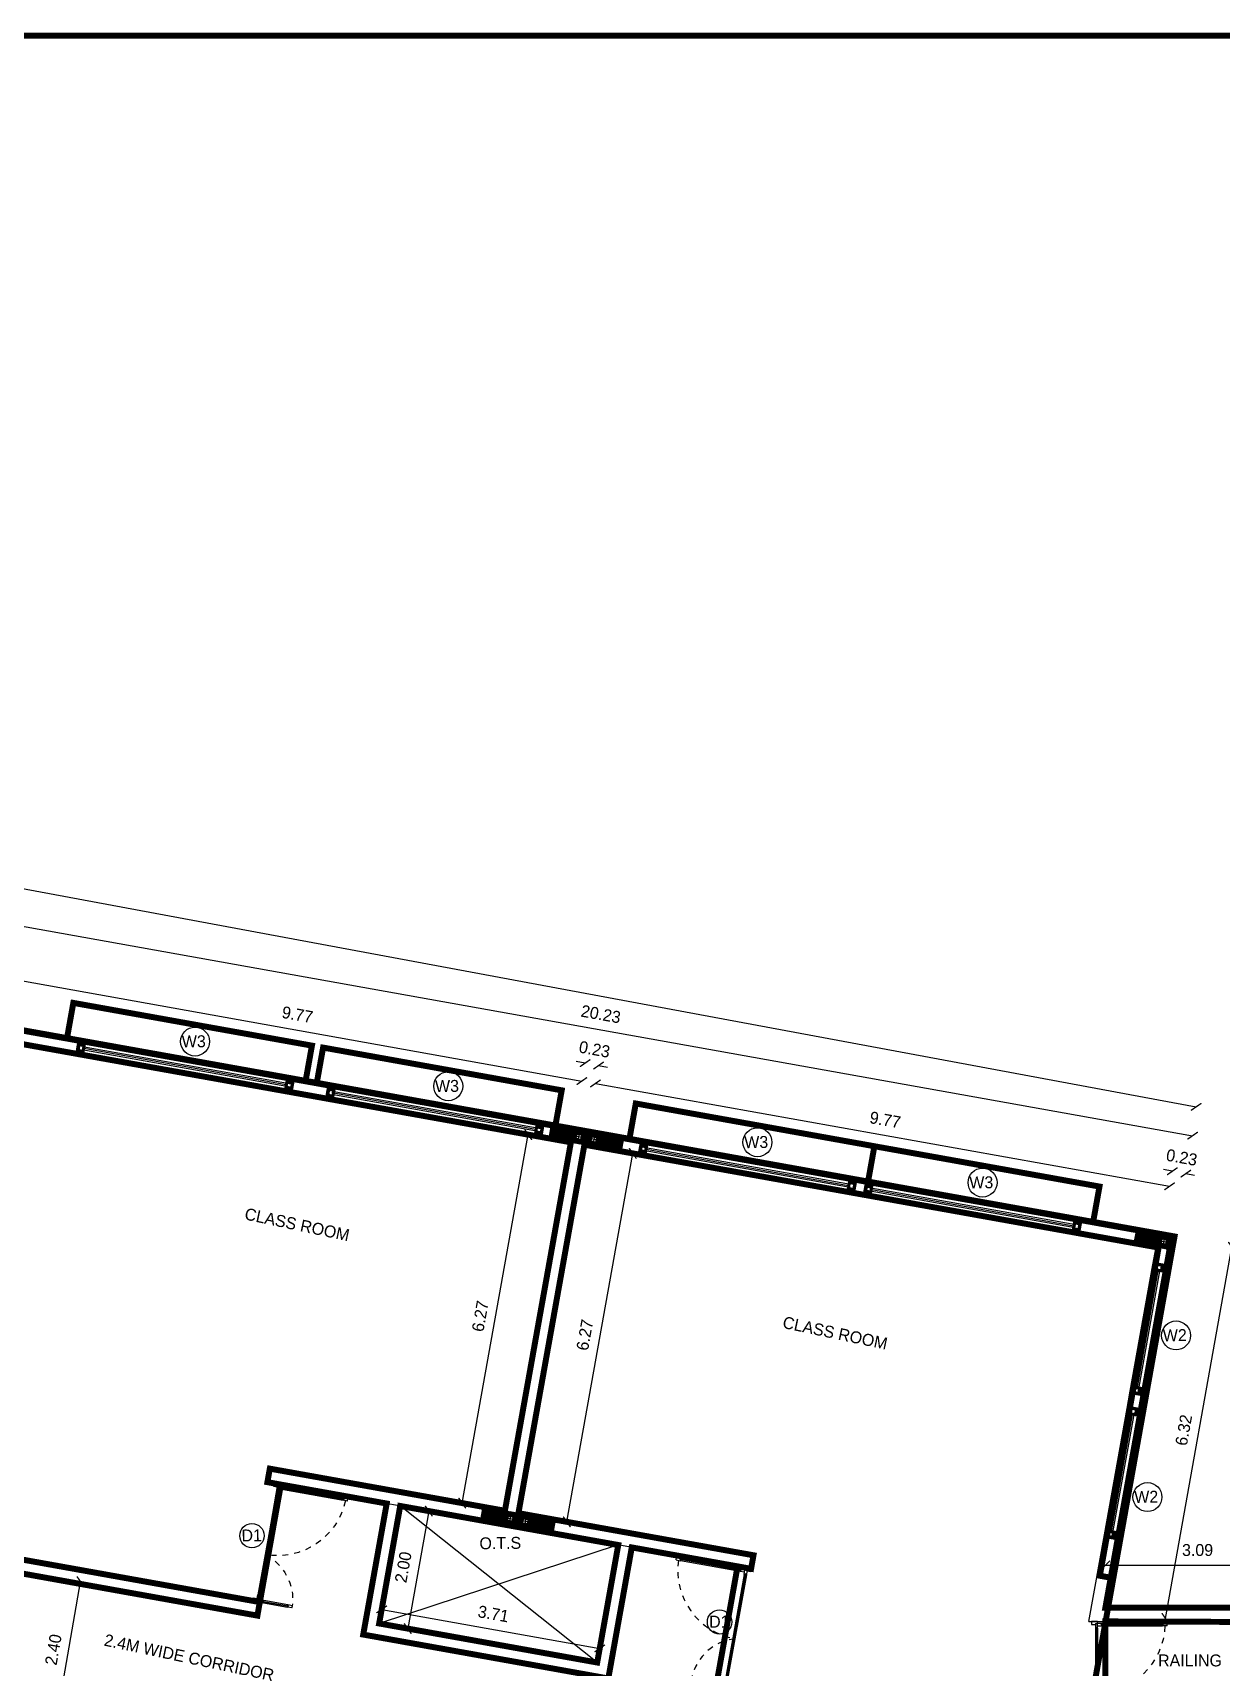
# Model space of a CAD drawing. Header units: metres. Extents: x 6101839 to 6102590, y -6659932 to -6659648.
# Drawn here: x 6102380.02 to 6102399.93, y -6659675.68 to -6659648.29 of the extents above; entities that cross this region are included whole.
import ezdxf

# ---------------------------------------------------------------- set-up
doc = ezdxf.new("R2010")
doc.units = ezdxf.units.M
doc.header["$LTSCALE"] = 500
doc.header["$MEASUREMENT"] = 0
doc.linetypes.add('DASHED2', pattern=[0.375, 0.25, -0.125])
doc.linetypes.add('HIDDEN', pattern=[0.375, 0.25, -0.125])
doc.layers.get('0').update_dxf_attribs({"linetype": 'CONTINUOUS'})
doc.layers.get('Defpoints').update_dxf_attribs({"linetype": 'CONTINUOUS'})
for name, color, linetype in [('above', 250, 'DASHED2'), ('Bldg', 44, 'CONTINUOUS'), ('BLK_1_FLR_2_BLT_UP_AREA_DEDUCT', 26, 'CONTINUOUS'), ('BLK_1_FLR_2_CARPET_AREA', 25, 'CONTINUOUS'), ('BLK_1_FLR_2_CHAJJA', 6, 'CONTINUOUS'), ('BLK_1_LVL_2_BLDG_FOOT_PRINT', 1, 'CONTINUOUS'), ('COL', 2, 'CONTINUOUS'), ('DIM', 205, 'CONTINUOUS'), ('DOORTEXT', 13, 'CONTINUOUS'), ('ED', 30, 'CONTINUOUS'), ('FURN1', 252, 'CONTINUOUS'), ('FURNITURE', 252, 'CONTINUOUS'), ('FURNITURES', 252, 'CONTINUOUS'), ('HATCH', 15, 'CONTINUOUS'), ('railing', 14, 'CONTINUOUS'), ('TEXT', 4, 'CONTINUOUS'), ('TITLE', 7, 'CONTINUOUS'), ('W-SCH', 205, 'CONTINUOUS'), ('wall', 125, 'CONTINUOUS'), ('wall1', 125, 'CONTINUOUS'), ('WINDOWS', 252, 'CONTINUOUS')]:
    doc.layers.add(name, color=color, linetype=linetype)
doc.layers.add('BLK_1_FLR_2_BLT_UP_AREA', color=26, linetype='CONTINUOUS', plot=False)
doc.styles.add('RM', font='GOTHIC.TTF')
doc.styles.add('S2', font='GOTHIC.TTF')
doc.styles.add('USA TEXT', font='GOTHIC.TTF')
doc.dimstyles.new('1-100-ED', dxfattribs={"dimtxt": 0.2, "dimasz": 0.15, "dimexe": 0.18, "dimexo": 0.0625, "dimgap": 0.15, "dimtad": 1, "dimzin": 0, "dimdsep": 46, "dimtxsty": 'USA TEXT', "dimblk": 'ARCHTICK', "dimcen": 0.1, "dimse1": 1, "dimse2": 1, "dimclrd": 256, "dimclrt": 256, "dimadec": 0, "dimazin": 0, "dimtfac": 1, "dimtofl": 0, "dimtmove": 0, "dimatfit": 3, "dimldrblk": 'ARCHTICK', "dimfxl": 0.18, "dimtolj": 1, "dimtzin": 0, "dimarcsym": 0})

# ---------------------------------------------------------------- blocks, each defined once
blk = doc.blocks.new('NEWCOL')
at = {"layer": 'HATCH'}
h = blk.add_hatch(dxfattribs=at)
h.set_pattern_fill('ANSI31', color=256, scale=3, angle=270, style=0)
h.set_pattern_definition([(315, (-629970.926, -258732.088), (6.73519209, 6.73519209), [])])
h.paths.add_polyline_path([(0, 115), (-115, 115), (-115, 0), (-37.5, 0), (-37.5, 37.5), (0, 37.5)])
h.paths.add_polyline_path([(115, 115), (0, 115), (0, 37.5), (37.5, 37.5), (37.5, 0), (115, 0)])
h.paths.add_polyline_path([(115, 0), (37.5, 0), (37.5, -37.5), (0, -37.5), (0, -485), (115, -485)])
h.paths.add_polyline_path([(0, -37.5), (-37.5, -37.5), (-37.5, 0), (-115, 0), (-115, -485), (0, -485)])
at = {"layer": 'COL'}
for p, q in [((-115, 0), (115, 0)), ((0, -485), (0, 115))]:
    blk.add_line(p, q, dxfattribs=at)
for points in [[(-115, -485), (115, -485), (115, 115), (-115, 115)], [(-37.5, -37.5), (37.5, -37.5), (37.5, 37.5), (-37.5, 37.5)]]:
    blk.add_lwpolyline(points, close=True, dxfattribs=at)
blk = doc.blocks.new('A$C607F0CF8')
at = {"layer": 'FURNITURES', "color": 233}
for p, q in [((0, -342), (0, -267)), ((-37, -280), (-37, -342)), ((-37, -342), (-22, -342)), ((-22, -330), (-16, -330)), ((-22, -342), (-22, -330)), ((-16, -342), (-16, -330)), ((-16, -342), (0, -342)), ((-37, -2180), (-37, -2118)), ((-37, -2118), (-22, -2118)), ((-22, -2118), (-22, -2130)), ((-22, -2130), (-16, -2130)), ((-16, -2118), (0, -2118)), ((-16, -2118), (-16, -2130)), ((0, -2118), (0, -2193))]:
    blk.add_line(p, q, dxfattribs=at)
at = {"layer": 'FURNITURES', "color": 250}
for p, q in [((-37, -2118), (-37, -342)), ((-22, -2118), (-22, -330)), ((-16, -2118), (-16, -330)), ((0, -2118), (0, -342))]:
    blk.add_line(p, q, dxfattribs=at)
at = {"layer": 'FURNITURES', "color": 250, "linetype": 'HIDDEN', "ltscale": 0.5}
for centre, radius, start, end in [((-285, -219), 847, 286.9835, 356.7492), ((-37, -2193), 1163, 1.8478, 90.0015)]:
    blk.add_arc(centre, radius, start, end, dxfattribs=at)
at = {"layer": 'wall', "color": 7}
for p, q in [((-37, -267), (0, -267)), ((-37, -267), (-37, -280)), ((0, -230), (75, -230)), ((0, -230), (0, -267)), ((75, -267), (0, -267)), ((62, -246), (62, -252)), ((75, -246), (62, -246)), ((75, -252), (62, -252)), ((75, -230), (75, -246)), ((75, -230), (486, -230)), ((75, -246), (499, -246)), ((75, -252), (75, -267)), ((75, -252), (499, -252)), ((486, -267), (75, -267)), ((561, -230), (486, -230)), ((486, -230), (486, -246)), ((486, -246), (499, -246)), ((486, -252), (486, -267)), ((486, -252), (499, -252)), ((561, -267), (486, -267)), ((499, -246), (499, -252)), ((561, -230), (561, -267)), ((-37, -2193), (-37, -2180)), ((0, -2155), (75, -2155)), ((0, -2155), (0, -2193)), ((62, -2171), (62, -2177)), ((75, -2171), (62, -2171)), ((75, -2177), (62, -2177)), ((75, -2155), (75, -2171)), ((75, -2155), (1088, -2155)), ((75, -2171), (1100, -2171)), ((75, -2177), (75, -2193)), ((75, -2177), (1100, -2177)), ((1162, -2155), (1088, -2155)), ((1088, -2155), (1088, -2171)), ((1088, -2171), (1100, -2171)), ((1088, -2177), (1088, -2192)), ((1088, -2177), (1100, -2177)), ((1100, -2171), (1100, -2177)), ((1162, -2155), (1162, -2192)), ((-37, -2193), (0, -2193)), ((75, -2193), (0, -2193)), ((1088, -2192), (75, -2193)), ((1162, -2192), (1088, -2192))]:
    blk.add_line(p, q, dxfattribs=at)
for points in [[(0, -267), (0, -230), (-100, -230), (-100, -280), (-37, -280)], [(0, -2193), (0, -2230), (-100, -2230), (-100, -2180), (-37, -2180)]]:
    blk.add_lwpolyline(points, dxfattribs=at)
blk = doc.blocks.new('_ArchTick')
at = {"color": 0, "linetype": 'ByBlock', "const_width": 0.15}
blk.add_lwpolyline([(-0.5, -0.5), (0.5, 0.5)], dxfattribs=at)
blk = doc.blocks.new('*D469')
at = {"layer": 'Defpoints', "color": 0, "transparency": 16777216}
for p in [(6102389.216, -6659665.855), (6102378.994, -6659667.512), (6102388.667, -6659668.922)]:
    blk.add_point(p, dxfattribs=at)
at = {"layer": 'ED', "lineweight": -2, "transparency": 16777216}
blk.add_line((6102379.599, -6659664.133), (6102389.216, -6659665.855), dxfattribs=at)
at = {"layer": 'ED', "lineweight": -2, "transparency": 16777216, "xscale": 0.15, "yscale": 0.15, "zscale": 0.15}
for p, rotation in [((6102379.599, -6659664.133), 169.8449079145142), ((6102389.216, -6659665.855), 349.8449079145142)]:
    blk.add_blockref('_ArchTick', p, dxfattribs=dict(at, rotation=rotation))
at = {"layer": 'ED', "transparency": 16777216, "insert": (6102384.452, -6659664.743), "char_height": 0.2, "attachment_point": 5, "rotation": 349.8449, "style": 'USA TEXT'}
blk.add_mtext('\\A1;9.77', dxfattribs=at)
blk = doc.blocks.new('*D470')
at = {"layer": 'Defpoints', "color": 0, "transparency": 16777216}
for p in [(6102389.496, -6659665.595), (6102388.667, -6659668.922), (6102388.895, -6659668.951)]:
    blk.add_point(p, dxfattribs=at)
at = {"layer": 'ED', "lineweight": -2, "transparency": 16777216}
for p, q in [((6102389.27, -6659665.555), (6102389.122, -6659665.528)), ((6102389.496, -6659665.595), (6102389.644, -6659665.622))]:
    blk.add_line(p, q, dxfattribs=at)
at = {"layer": 'ED', "lineweight": -2, "transparency": 16777216, "xscale": 0.15, "yscale": 0.15, "zscale": 0.15}
for p, rotation in [((6102389.27, -6659665.555), 349.8449079145142), ((6102389.496, -6659665.595), 169.8449079145142)]:
    blk.add_blockref('_ArchTick', p, dxfattribs=dict(at, rotation=rotation))
at = {"layer": 'ED', "transparency": 16777216, "insert": (6102389.428, -6659665.324), "char_height": 0.2, "attachment_point": 5, "rotation": 349.8449, "style": 'USA TEXT'}
blk.add_mtext('\\A1;0.23', dxfattribs=at)
blk = doc.blocks.new('*D471')
at = {"layer": 'Defpoints', "color": 0, "transparency": 16777216}
for p in [(6102399.059, -6659667.618), (6102388.895, -6659668.951), (6102398.624, -6659670.047)]:
    blk.add_point(p, dxfattribs=at)
at = {"layer": 'ED', "lineweight": -2, "transparency": 16777216}
blk.add_line((6102389.442, -6659665.896), (6102399.059, -6659667.618), dxfattribs=at)
at = {"layer": 'ED', "lineweight": -2, "transparency": 16777216, "xscale": 0.15, "yscale": 0.15, "zscale": 0.15}
for p, rotation in [((6102389.442, -6659665.896), 169.8449079145142), ((6102399.059, -6659667.618), 349.8449079145142)]:
    blk.add_blockref('_ArchTick', p, dxfattribs=dict(at, rotation=rotation))
at = {"layer": 'ED', "transparency": 16777216, "insert": (6102394.296, -6659666.506), "char_height": 0.2, "attachment_point": 5, "rotation": 349.8449, "style": 'USA TEXT'}
blk.add_mtext('\\A1;9.77', dxfattribs=at)
blk = doc.blocks.new('*D472')
at = {"layer": 'Defpoints', "color": 0, "transparency": 16777216}
for p in [(6102399.331, -6659667.406), (6102398.624, -6659670.047), (6102398.837, -6659670.163)]:
    blk.add_point(p, dxfattribs=at)
at = {"layer": 'ED', "lineweight": -2, "transparency": 16777216}
for p, q in [((6102399.105, -6659667.366), (6102398.957, -6659667.339)), ((6102399.331, -6659667.406), (6102399.479, -6659667.433))]:
    blk.add_line(p, q, dxfattribs=at)
at = {"layer": 'ED', "lineweight": -2, "transparency": 16777216, "xscale": 0.15, "yscale": 0.15, "zscale": 0.15}
for p, rotation in [((6102399.105, -6659667.366), 349.8449079145142), ((6102399.331, -6659667.406), 169.8449079145142)]:
    blk.add_blockref('_ArchTick', p, dxfattribs=dict(at, rotation=rotation))
at = {"layer": 'ED', "transparency": 16777216, "insert": (6102399.263, -6659667.135), "char_height": 0.2, "attachment_point": 5, "rotation": 349.8449, "style": 'USA TEXT'}
blk.add_mtext('\\A1;0.23', dxfattribs=at)
blk = doc.blocks.new('*D474')
at = {"layer": 'Defpoints', "color": 0, "transparency": 16777216}
for p in [(6102379.185, -6659665.137), (6102399.445, -6659666.77), (6102399.086, -6659668.774)]:
    blk.add_point(p, dxfattribs=at)
at = {"layer": 'ED', "lineweight": -2, "transparency": 16777216}
blk.add_line((6102379.532, -6659663.202), (6102399.445, -6659666.77), dxfattribs=at)
at = {"layer": 'ED', "lineweight": -2, "transparency": 16777216, "xscale": 0.15, "yscale": 0.15, "zscale": 0.15}
for p, rotation in [((6102379.532, -6659663.202), 169.8419249627999), ((6102399.445, -6659666.77), 349.8419249627999)]:
    blk.add_blockref('_ArchTick', p, dxfattribs=dict(at, rotation=rotation))
at = {"layer": 'ED', "transparency": 16777216, "insert": (6102389.534, -6659664.735), "char_height": 0.2, "attachment_point": 5, "rotation": 349.8419, "style": 'USA TEXT'}
blk.add_mtext('\\A1;20.23', dxfattribs=at)
blk = doc.blocks.new('*D475')
at = {"layer": 'Defpoints', "color": 0, "transparency": 16777216}
for p in [(6102340.229, -6659658.201), (6102399.505, -6659666.287), (6102398.976, -6659669.13)]:
    blk.add_point(p, dxfattribs=at)
at = {"layer": 'ED', "lineweight": -2, "transparency": 16777216}
blk.add_line((6102340.758, -6659655.358), (6102399.505, -6659666.287), dxfattribs=at)
at = {"layer": 'ED', "lineweight": -2, "transparency": 16777216, "xscale": 0.15, "yscale": 0.15, "zscale": 0.15}
for p, rotation in [((6102340.758, -6659655.358), 169.4613514165801), ((6102399.505, -6659666.287), 349.4613514165802)]:
    blk.add_blockref('_ArchTick', p, dxfattribs=dict(at, rotation=rotation))
at = {"layer": 'ED', "transparency": 16777216, "insert": (6102370.178, -6659660.572), "char_height": 0.2, "attachment_point": 5, "rotation": 349.4614, "style": 'USA TEXT'}
blk.add_mtext('\\A1;59.76', dxfattribs=at)
blk = doc.blocks.new('*D480')
at = {"layer": 'Defpoints', "color": 0, "transparency": 16777216}
for p in [(6102380.571, -6659674.198), (6102380.82, -6659674.241), (6102380.161, -6659676.563)]:
    blk.add_point(p, dxfattribs=at)
at = {"layer": 'ED', "lineweight": -2, "transparency": 16777216}
blk.add_line((6102380.411, -6659676.606), (6102380.82, -6659674.241), dxfattribs=at)
at = {"layer": 'ED', "lineweight": -2, "transparency": 16777216, "xscale": 0.15, "yscale": 0.15, "zscale": 0.15}
for p, rotation in [((6102380.82, -6659674.241), 80.16725979959114), ((6102380.411, -6659676.606), 260.1672597995911)]:
    blk.add_blockref('_ArchTick', p, dxfattribs=dict(at, rotation=rotation))
at = {"layer": 'ED', "transparency": 16777216, "insert": (6102380.364, -6659675.38), "char_height": 0.2, "attachment_point": 5, "rotation": 80.1673, "style": 'USA TEXT'}
blk.add_mtext('\\A1;2.40', dxfattribs=at)
blk = doc.blocks.new('*D484')
at = {"layer": 'Defpoints', "color": 0, "transparency": 16777216}
for p in [(6102388.318, -6659666.753), (6102389.032, -6659666.881), (6102387.927, -6659673.053)]:
    blk.add_point(p, dxfattribs=at)
at = {"layer": 'ED', "lineweight": -2, "transparency": 16777216}
blk.add_line((6102387.212, -6659672.925), (6102388.318, -6659666.753), dxfattribs=at)
at = {"layer": 'ED', "lineweight": -2, "transparency": 16777216, "xscale": 0.15, "yscale": 0.15, "zscale": 0.15}
for p, rotation in [((6102388.318, -6659666.753), 79.84491517243183), ((6102387.212, -6659672.925), 259.8449151724318)]:
    blk.add_blockref('_ArchTick', p, dxfattribs=dict(at, rotation=rotation))
at = {"layer": 'ED', "transparency": 16777216, "insert": (6102387.514, -6659669.794), "char_height": 0.2, "attachment_point": 5, "rotation": 79.8449, "style": 'USA TEXT'}
blk.add_mtext('\\A1;6.27', dxfattribs=at)
blk = doc.blocks.new('*D485')
at = {"layer": 'Defpoints', "color": 0, "transparency": 16777216}
for p in [(6102389.259, -6659666.922), (6102390.069, -6659667.067), (6102388.153, -6659673.094)]:
    blk.add_point(p, dxfattribs=at)
at = {"layer": 'ED', "lineweight": -2, "transparency": 16777216}
blk.add_line((6102388.964, -6659673.239), (6102390.069, -6659667.067), dxfattribs=at)
at = {"layer": 'ED', "lineweight": -2, "transparency": 16777216, "xscale": 0.15, "yscale": 0.15, "zscale": 0.15}
for p, rotation in [((6102390.069, -6659667.067), 79.84491515180183), ((6102388.964, -6659673.239), 259.8449151518018)]:
    blk.add_blockref('_ArchTick', p, dxfattribs=dict(at, rotation=rotation))
at = {"layer": 'ED', "transparency": 16777216, "insert": (6102389.266, -6659670.108), "char_height": 0.2, "attachment_point": 5, "rotation": 79.8449, "style": 'USA TEXT'}
blk.add_mtext('\\A1;6.27', dxfattribs=at)
blk = doc.blocks.new('*D488')
at = {"layer": 'Defpoints', "color": 0, "transparency": 16777216}
for p in [(6102386.173, -6659672.973), (6102385.821, -6659674.941), (6102386.299, -6659675.027)]:
    blk.add_point(p, dxfattribs=at)
at = {"layer": 'ED', "lineweight": -2, "transparency": 16777216}
blk.add_line((6102386.652, -6659673.058), (6102386.299, -6659675.027), dxfattribs=at)
at = {"layer": 'ED', "lineweight": -2, "transparency": 16777216, "xscale": 0.15, "yscale": 0.15, "zscale": 0.15}
for p, rotation in [((6102386.652, -6659673.058), 79.8449151764514), ((6102386.299, -6659675.027), 259.8449151764514)]:
    blk.add_blockref('_ArchTick', p, dxfattribs=dict(at, rotation=rotation))
at = {"layer": 'ED', "transparency": 16777216, "insert": (6102386.224, -6659673.998), "char_height": 0.2, "attachment_point": 5, "rotation": 79.8449, "style": 'USA TEXT'}
blk.add_mtext('\\A1;2.00', dxfattribs=at)
blk = doc.blocks.new('*D489')
at = {"layer": 'Defpoints', "color": 0, "transparency": 16777216}
for p in [(6102385.821, -6659674.941), (6102389.515, -6659675.359), (6102389.473, -6659675.595)]:
    blk.add_point(p, dxfattribs=at)
at = {"layer": 'ED', "lineweight": -2, "transparency": 16777216}
blk.add_line((6102385.863, -6659674.705), (6102389.515, -6659675.359), dxfattribs=at)
at = {"layer": 'ED', "lineweight": -2, "transparency": 16777216, "xscale": 0.15, "yscale": 0.15, "zscale": 0.15}
for p, rotation in [((6102385.863, -6659674.705), 169.8449151800951), ((6102389.515, -6659675.359), 349.8449151800951)]:
    blk.add_blockref('_ArchTick', p, dxfattribs=dict(at, rotation=rotation))
at = {"layer": 'ED', "transparency": 16777216, "insert": (6102387.734, -6659674.781), "char_height": 0.2, "attachment_point": 5, "rotation": 349.8449, "style": 'USA TEXT'}
blk.add_mtext('\\A1;3.71', dxfattribs=at)
blk = doc.blocks.new('*D1019')
at = {"layer": 'Defpoints', "color": 0, "transparency": 16777216}
for p in [(6102401.073, -6659673.967), (6102397.984, -6659674.676), (6102401.073, -6659674.676)]:
    blk.add_point(p, dxfattribs=at)
at = {"layer": 'ED', "lineweight": -2, "transparency": 16777216}
blk.add_line((6102397.984, -6659673.967), (6102401.073, -6659673.967), dxfattribs=at)
at = {"layer": 'ED', "lineweight": -2, "transparency": 16777216, "xscale": 0.15, "yscale": 0.15, "zscale": 0.15, "rotation": 180}
blk.add_blockref('_ArchTick', (6102397.984, -6659673.967), dxfattribs=at)
at = {"layer": 'ED', "lineweight": -2, "transparency": 16777216, "xscale": 0.15, "yscale": 0.15, "zscale": 0.15}
blk.add_blockref('_ArchTick', (6102401.073, -6659673.967), dxfattribs=at)
at = {"layer": 'ED', "transparency": 16777216, "insert": (6102399.528, -6659673.712), "char_height": 0.2, "attachment_point": 5, "style": 'USA TEXT'}
blk.add_mtext('\\A1;3.09', dxfattribs=at)
blk = doc.blocks.new('*D1253')
at = {"layer": 'Defpoints', "color": 0, "transparency": 16777216}
for p in [(6102399.097, -6659668.457), (6102400.104, -6659668.638), (6102397.984, -6659674.676)]:
    blk.add_point(p, dxfattribs=at)
at = {"layer": 'ED', "lineweight": -2, "transparency": 16777216}
blk.add_line((6102398.99, -6659674.856), (6102400.104, -6659668.638), dxfattribs=at)
at = {"layer": 'ED', "lineweight": -2, "transparency": 16777216, "xscale": 0.15, "yscale": 0.15, "zscale": 0.15}
for p, rotation in [((6102400.104, -6659668.638), 79.84491662507011), ((6102398.99, -6659674.856), 259.8449166250701)]:
    blk.add_blockref('_ArchTick', p, dxfattribs=dict(at, rotation=rotation))
at = {"layer": 'ED', "transparency": 16777216, "insert": (6102399.296, -6659671.702), "char_height": 0.2, "attachment_point": 5, "rotation": 79.8449, "style": 'USA TEXT'}
blk.add_mtext('\\A1;6.32', dxfattribs=at)

msp = doc.modelspace()

# ---------------------------------------------------------------- linework, layer by layer
at = {"layer": 'above', "const_width": 0.1}
for points in [[(6102380.59258, -6659665.13636), (6102380.69836, -6659664.54576), (6102384.69478, -6659665.2616), (6102384.58899, -6659665.8521)], [(6102384.7761, -6659665.88517), (6102384.88189, -6659665.29457), (6102388.8783, -6659666.0104), (6102388.77251, -6659666.6009)], [(6102390.01299, -6659666.82167), (6102390.11877, -6659666.23107), (6102394.11519, -6659666.9469), (6102394.0094, -6659667.5374)]]:
    msp.add_lwpolyline(points, dxfattribs=at)
at = {"layer": 'Bldg', "linetype": 'ByBlock'}
msp.add_line((6102388.95282, -6659667.32416), (6102389.03216, -6659666.88121), dxfattribs=at)
at = {"layer": 'BLK_1_FLR_2_BLT_UP_AREA', "color": 26, "linetype": 'Continuous', "const_width": 0.1}
msp.add_lwpolyline([(6102340.39433, -6659657.52915), (6102348.79562, -6659659.03398), (6102347.82117, -6659664.47627), (6102349.98617, -6659664.8651), (6102350.96092, -6659659.42189), (6102370.87417, -6659662.98866), (6102369.89896, -6659668.43082), (6102372.06473, -6659668.81875), (6102372.65281, -6659665.53558), (6102376.74766, -6659666.26905), (6102376.15979, -6659669.55225), (6102378.32533, -6659669.94014), (6102379.2294, -6659664.89161), (6102399.14244, -6659668.45844), (6102398.02854, -6659674.67718), (6102401.11791, -6659674.67718)], dxfattribs=at)
at = {"layer": 'BLK_1_FLR_2_BLT_UP_AREA_DEDUCT', "color": 26, "linetype": 'Continuous', "const_width": 0.1}
msp.add_lwpolyline([(6102386.17337, -6659672.97258), (6102385.82074, -6659674.94125), (6102389.47263, -6659675.59537), (6102389.82526, -6659673.6267), (6102386.17337, -6659672.97258)], dxfattribs=at)
at = {"layer": 'BLK_1_FLR_2_CARPET_AREA', "color": 15, "linetype": 'Continuous', "const_width": 0.1}
for points in [[(6102377.91653, -6659673.52547), (6102383.82252, -6659674.58335), (6102384.17515, -6659672.61468), (6102383.94875, -6659672.57413), (6102383.9893, -6659672.34773), (6102387.92665, -6659673.05299), (6102389.03215, -6659666.88106), (6102379.41505, -6659665.15898), (6102378.4302, -6659670.65608), (6102378.20381, -6659670.61553), (6102377.88672, -6659672.38739), (6102378.11312, -6659672.42794)], [(6102397.37682, -6659677.01118), (6102391.47082, -6659675.95331), (6102391.82345, -6659673.98464), (6102392.04985, -6659674.02519), (6102392.0904, -6659673.79879), (6102388.15305, -6659673.09354), (6102389.25857, -6659666.92162), (6102398.87549, -6659668.64472), (6102397.89105, -6659674.1419), (6102398.11745, -6659674.18245), (6102397.7998, -6659675.9542), (6102397.5734, -6659675.91365)]]:
    msp.add_lwpolyline(points, close=True, dxfattribs=at)
for points in [[(6102363.09131, -6659671.10365), (6102369.2237, -6659672.20208), (6102369.85854, -6659668.65725), (6102372.02421, -6659669.04502), (6102371.53083, -6659671.79943), (6102371.75723, -6659671.83998), (6102372.83927, -6659665.80266), (6102376.48068, -6659666.45491), (6102375.39926, -6659672.49234), (6102375.62568, -6659672.5329), (6102376.119, -6659669.77862), (6102378.2825, -6659670.17947), (6102377.6496, -6659673.71132), (6102383.78198, -6659674.80975), (6102384.16047, -6659672.61205), (6102385.94696, -6659672.93205), (6102385.55378, -6659675.12711), (6102389.65847, -6659675.86234), (6102390.05165, -6659673.66727), (6102391.82345, -6659673.98464), (6102391.43027, -6659676.1797)], [(6102397.98368, -6659676.9072), (6102397.98368, -6659674.90718), (6102401.34787, -6659674.91927)]]:
    msp.add_lwpolyline(points, dxfattribs=at)
at = {"layer": 'BLK_1_FLR_2_CHAJJA', "linetype": 'Continuous', "const_width": 0.1}
for points in [[(6102384.58907, -6659665.85163), (6102384.69476, -6659665.2616), (6102380.69836, -6659664.54577), (6102380.59258, -6659665.13637)], [(6102388.77251, -6659666.6009), (6102388.87828, -6659666.0104), (6102384.88189, -6659665.29457), (6102384.7761, -6659665.88517)], [(6102390.01271, -6659666.82323), (6102390.11877, -6659666.23107), (6102397.88522, -6659667.62219), (6102397.77916, -6659668.21435)]]:
    msp.add_lwpolyline(points, close=True, dxfattribs=at)
at = {"layer": 'BLK_1_LVL_2_BLDG_FOOT_PRINT', "ltscale": 400, "const_width": 0.1}
msp.add_lwpolyline([(6102350.91588, -6659659.42133), (6102370.82913, -6659662.9881), (6102369.85392, -6659668.43026), (6102372.01969, -6659668.81819), (6102372.60777, -6659665.53502), (6102376.70262, -6659666.26849), (6102376.11475, -6659669.55169), (6102378.28029, -6659669.93958), (6102379.18436, -6659664.89105), (6102399.0974, -6659668.45788), (6102397.98351, -6659674.67662), (6102401.07288, -6659674.67662)], dxfattribs=at)
at = {"layer": 'DIM', "color": 251, "linetype": 'ByBlock'}
for p, q in [((6102385.94696, -6659672.93204), (6102385.55378, -6659675.12711)), ((6102390.05165, -6659673.66727), (6102389.65847, -6659675.86234)), ((6102389.65847, -6659675.86234), (6102385.55378, -6659675.12711))]:
    msp.add_line(p, q, dxfattribs=at)
at = {"layer": 'DIM', "color": 251, "const_width": 0.1}
msp.add_lwpolyline([(6102389.82525, -6659673.62672), (6102389.47263, -6659675.59539), (6102385.82073, -6659674.94126), (6102386.17336, -6659672.9726)], dxfattribs=at)
at = {"layer": 'FURN1', "linetype": 'ByBlock'}
for p, q in [((6102384.36266, -6659665.81119), (6102380.81907, -6659665.17639)), ((6102380.7785, -6659665.40286), (6102384.32209, -6659666.03766)), ((6102394.00912, -6659667.53906), (6102397.55273, -6659668.17371)), ((6102397.51217, -6659668.40018), (6102393.96856, -6659667.76553))]:
    msp.add_line(p, q, dxfattribs=at)
at = {"layer": 'FURN1', "const_width": 0.1}
for points in [[(6102380.80204, -6659665.27145), (6102380.85125, -6659665.28027), (6102380.84244, -6659665.32949), (6102380.79322, -6659665.32067)], [(6102380.80265, -6659665.27157), (6102380.85187, -6659665.28038), (6102380.84305, -6659665.3296), (6102380.79384, -6659665.32078)], [(6102384.34501, -6659665.90615), (6102384.29579, -6659665.89734), (6102384.28698, -6659665.94655), (6102384.33619, -6659665.95537)], [(6102384.34563, -6659665.90626), (6102384.29641, -6659665.89744), (6102384.28759, -6659665.94666), (6102384.33681, -6659665.95548)], [(6102384.98538, -6659666.02127), (6102385.03459, -6659666.03008), (6102385.02578, -6659666.0793), (6102384.97656, -6659666.07048)], [(6102384.98599, -6659666.02138), (6102385.03521, -6659666.0302), (6102385.02639, -6659666.07941), (6102384.97717, -6659666.07059)], [(6102388.52836, -6659666.65596), (6102388.47914, -6659666.64714), (6102388.47032, -6659666.69636), (6102388.51954, -6659666.70517)], [(6102388.52897, -6659666.65607), (6102388.47976, -6659666.64725), (6102388.47094, -6659666.69646), (6102388.52016, -6659666.70528)], [(6102390.22203, -6659666.95913), (6102390.27125, -6659666.96795), (6102390.26243, -6659667.01716), (6102390.21322, -6659667.00835)], [(6102390.22264, -6659666.95925), (6102390.27186, -6659666.96806), (6102390.26305, -6659667.01728), (6102390.21383, -6659667.00846)], [(6102393.76504, -6659667.59368), (6102393.71582, -6659667.58487), (6102393.70701, -6659667.63409), (6102393.75622, -6659667.6429)], [(6102393.76565, -6659667.59379), (6102393.71644, -6659667.58498), (6102393.70762, -6659667.6342), (6102393.75684, -6659667.64301)], [(6102393.99209, -6659667.63413), (6102394.04131, -6659667.64294), (6102394.03249, -6659667.69216), (6102393.98328, -6659667.68334)], [(6102393.99271, -6659667.63424), (6102394.04192, -6659667.64305), (6102394.03311, -6659667.69227), (6102393.98389, -6659667.68346)], [(6102397.53509, -6659668.26867), (6102397.48588, -6659668.25985), (6102397.47706, -6659668.30907), (6102397.52628, -6659668.31788)], [(6102397.53571, -6659668.26878), (6102397.48649, -6659668.25996), (6102397.47768, -6659668.30918), (6102397.5269, -6659668.31799)], [(6102398.90958, -6659668.95586), (6102398.90076, -6659669.00508), (6102398.85155, -6659668.99626), (6102398.86037, -6659668.94705)], [(6102398.90969, -6659668.95525), (6102398.90088, -6659669.00447), (6102398.85166, -6659668.99565), (6102398.86048, -6659668.94643)], [(6102398.53059, -6659671.07093), (6102398.53941, -6659671.02172), (6102398.49019, -6659671.0129), (6102398.48137, -6659671.06212)], [(6102398.5307, -6659671.07032), (6102398.53951, -6659671.0211), (6102398.4903, -6659671.01228), (6102398.48148, -6659671.0615)], [(6102398.47757, -6659671.36685), (6102398.46876, -6659671.41606), (6102398.41954, -6659671.40725), (6102398.42836, -6659671.35803)], [(6102398.47769, -6659671.36623), (6102398.46887, -6659671.41545), (6102398.41965, -6659671.40663), (6102398.42847, -6659671.35741)], [(6102398.09858, -6659673.48192), (6102398.1074, -6659673.4327), (6102398.05818, -6659673.42388), (6102398.04936, -6659673.4731)], [(6102398.09869, -6659673.4813), (6102398.10751, -6659673.43209), (6102398.05829, -6659673.42327), (6102398.04947, -6659673.47248)]]:
    msp.add_lwpolyline(points, close=True, dxfattribs=at)
at = {"layer": 'FURNITURE', "linetype": 'ByBlock', "ltscale": 0.2}
for p, q in [((6102384.33619, -6659665.95537), (6102380.84305, -6659665.3296)), ((6102384.34501, -6659665.90615), (6102380.85125, -6659665.28027)), ((6102388.51954, -6659666.70517), (6102385.02639, -6659666.07942)), ((6102388.52836, -6659666.65596), (6102385.03459, -6659666.03008)), ((6102390.21383, -6659667.00846), (6102393.70701, -6659667.63409)), ((6102390.22264, -6659666.95925), (6102393.71644, -6659667.58498)), ((6102393.98389, -6659667.68346), (6102397.47706, -6659668.30907)), ((6102393.99271, -6659667.63424), (6102397.48649, -6659668.25996)), ((6102398.48148, -6659671.0615), (6102398.85154, -6659668.99626)), ((6102398.5307, -6659671.07032), (6102398.90088, -6659669.00447)), ((6102398.04947, -6659673.47248), (6102398.41954, -6659671.40725)), ((6102398.09869, -6659673.4813), (6102398.46887, -6659671.41545))]:
    msp.add_line(p, q, dxfattribs=at)
at = {"layer": 'FURNITURE', "color": 4, "linetype": 'ByBlock', "ltscale": 0.2}
for p, q in [((6102384.29139, -6659665.92194), (6102380.84684, -6659665.30488)), ((6102388.47473, -6659666.67175), (6102385.03018, -6659666.0547)), ((6102390.26746, -6659666.99267), (6102393.71203, -6659667.60959)), ((6102394.03752, -6659667.66766), (6102397.48208, -6659668.28458)), ((6102398.51491, -6659671.01669), (6102398.87626, -6659669.00006)), ((6102398.0829, -6659673.42768), (6102398.44425, -6659671.41104))]:
    msp.add_line(p, q, dxfattribs=at)
at = {"layer": 'railing', "color": 252, "linetype": 'ByBlock'}
for p, q in [((6102389.47263, -6659675.59539), (6102386.17336, -6659672.9726)), ((6102389.82525, -6659673.62672), (6102385.82073, -6659674.94126))]:
    msp.add_line(p, q, dxfattribs=at)
at = {"layer": 'TITLE', "color": 12, "const_width": 0.1}
msp.add_lwpolyline([(6102328.47514, -6659728.23897), (6102455.96321, -6659728.23897), (6102455.96321, -6659648.34397), (6102328.47514, -6659648.34397)], close=True, dxfattribs=at)
at = {"layer": 'W-SCH'}
for centre, radius in [((6102382.73661, -6659665.19371), 0.24242), ((6102386.97782, -6659665.94131), 0.24242), ((6102392.15669, -6659666.88084), 0.24242), ((6102395.92667, -6659667.55631), 0.24242), ((6102399.16678, -6659670.11621), 0.24242), ((6102398.68853, -6659672.82311), 0.24242), ((6102383.68961, -6659673.4715), 0.20375), ((6102391.52138, -6659674.91586), 0.20375)]:
    msp.add_circle(centre, radius, dxfattribs=at)
at = {"layer": 'wall1', "linetype": 'ByBlock'}
for p, q in [((6102379.22936, -6659664.89168), (6102380.81905, -6659665.17647)), ((6102379.41521, -6659665.15863), (6102380.7785, -6659665.40282)), ((6102380.81905, -6659665.17647), (6102380.7785, -6659665.40286)), ((6102384.36266, -6659665.81119), (6102384.3221, -6659666.03759)), ((6102384.36268, -6659665.81109), (6102385.0025, -6659665.92573)), ((6102384.32211, -6659666.03755), (6102384.96192, -6659666.15219)), ((6102385.00248, -6659665.92579), (6102384.96192, -6659666.15219)), ((6102388.54609, -6659666.56052), (6102388.50552, -6659666.78698)), ((6102388.54609, -6659666.56052), (6102389.29908, -6659666.6954)), ((6102387.92667, -6659673.05299), (6102389.03215, -6659666.88121)), ((6102389.03215, -6659666.88121), (6102388.50554, -6659666.78688)), ((6102389.3237, -6659666.69981), (6102389.82568, -6659666.78972)), ((6102389.9143, -6659666.8056), (6102390.23912, -6659666.86378)), ((6102390.23914, -6659666.86359), (6102390.19859, -6659667.09006)), ((6102388.15305, -6659673.09354), (6102389.25853, -6659666.92176)), ((6102389.87374, -6659667.03206), (6102390.19855, -6659667.09024)), ((6102393.96856, -6659667.76553), (6102393.74215, -6659667.72507)), ((6102393.78275, -6659667.49832), (6102393.74221, -6659667.72472)), ((6102394.00912, -6659667.53906), (6102393.78276, -6659667.49825)), ((6102394.00912, -6659667.53906), (6102393.96857, -6659667.76546)), ((6102397.55272, -6659668.17379), (6102397.51217, -6659668.40018)), ((6102397.55273, -6659668.17371), (6102399.14243, -6659668.45846)), ((6102398.87548, -6659668.64434), (6102397.51218, -6659668.40015)), ((6102399.00516, -6659668.97236), (6102399.09862, -6659668.45061)), ((6102398.77877, -6659668.93179), (6102398.83166, -6659668.63649)), ((6102399.00517, -6659668.97236), (6102398.77877, -6659668.93179)), ((6102398.34683, -6659671.34279), (6102398.39974, -6659671.04749)), ((6102398.6262, -6659671.08807), (6102398.39967, -6659671.04748)), ((6102398.57323, -6659671.38335), (6102398.6262, -6659671.08807)), ((6102398.57316, -6659671.38334), (6102398.34676, -6659671.34278)), ((6102383.94877, -6659672.57413), (6102383.98932, -6659672.34773)), ((6102383.98933, -6659672.34773), (6102387.92667, -6659673.05299)), ((6102388.1125, -6659673.31993), (6102383.94877, -6659672.57413)), ((6102388.15305, -6659673.09354), (6102388.15305, -6659673.09354)), ((6102392.09262, -6659673.79919), (6102388.17767, -6659673.09795)), ((6102392.05207, -6659674.02558), (6102388.13712, -6659673.32434)), ((6102397.70889, -6659674.90662), (6102397.96766, -6659673.45846)), ((6102398.19412, -6659673.49904), (6102397.96766, -6659673.45846)), ((6102383.78198, -6659674.80974), (6102377.6496, -6659673.71132)), ((6102383.82254, -6659674.58335), (6102377.91654, -6659673.52547)), ((6102397.98342, -6659674.67662), (6102398.19434, -6659673.49908)), ((6102392.05207, -6659674.02558), (6102392.09262, -6659673.79919)), ((6102383.82254, -6659674.58335), (6102383.78198, -6659674.80974)), ((6102397.98342, -6659674.67662), (6102401.07288, -6659674.67662)), ((6102397.70889, -6659674.90662), (6102401.30288, -6659674.90662))]:
    msp.add_line(p, q, dxfattribs=at)
at = {"layer": 'WINDOWS', "linetype": 'ByBlock'}
for p, q in [((6102388.54609, -6659666.56052), (6102385.0025, -6659665.92573)), ((6102388.50553, -6659666.78692), (6102384.96193, -6659666.15212)), ((6102390.23914, -6659666.86359), (6102393.78276, -6659667.49825)), ((6102390.1986, -6659667.08999), (6102393.74222, -6659667.72465)), ((6102398.39974, -6659671.04749), (6102398.77884, -6659668.9318)), ((6102398.62613, -6659671.08805), (6102399.00523, -6659668.97237)), ((6102397.96773, -6659673.45847), (6102398.34683, -6659671.34279)), ((6102398.19412, -6659673.49904), (6102398.57323, -6659671.38335))]:
    msp.add_line(p, q, dxfattribs=at)

# ---------------------------------------------------------------- block references
at = {"layer": 'COL', "xscale": -0.001, "yscale": 0.001, "zscale": 0.001}
for p, rotation in [((6102389.16561, -6659666.78832), 259.8449151444937), ((6102389.41662, -6659666.83328), 79.84491514449368), ((6102398.96514, -6659668.54357), 259.8449151444937), ((6102388.01958, -6659673.18646), 259.8449151444937), ((6102388.2706, -6659673.23142), 79.84491514449368)]:
    msp.add_blockref('NEWCOL', p, dxfattribs=dict(at, rotation=rotation))
at = {"layer": 'DIM', "yscale": 0.001, "zscale": 0.001}
for p, xscale, rotation in [((6102383.76725, -6659674.80711), -0.001, 169.8449151440226), ((6102391.56052, -6659676.20303), 0.001, 169.8434546453735), ((6102397.85404, -6659677.13662), -0.001, 180.0014605008476)]:
    msp.add_blockref('A$C607F0CF8', p, dxfattribs=dict(at, xscale=xscale, rotation=rotation))

# ---------------------------------------------------------------- texts
at = {"layer": 'DOORTEXT', "color": 3, "style": 'RM'}
for s, p in [('W3', (6102382.5168, -6659665.29324)), ('W3', (6102386.75801, -6659666.04084)), ('W3', (6102391.93689, -6659666.98037)), ('W3', (6102395.70687, -6659667.65584)), ('W2', (6102398.94698, -6659670.21574)), ('W2', (6102398.46873, -6659672.92264)), ('D1', (6102383.51665, -6659673.56788)), ('D1', (6102391.34843, -6659675.01223))]:
    msp.add_text(s, height=0.2, rotation=0.815488, dxfattribs=at).set_placement(p)
at = {"layer": 'TEXT', "color": 7, "style": 'S2'}
for s, rotation, p in [('CLASS ROOM', 348.06554, (6102383.55417, -6659668.17096)), ('CLASS ROOM', 348.06554, (6102392.56494, -6659669.9879)), ('O.T.S', 0.815488, (6102387.50165, -6659673.6997)), ('2.4M WIDE CORRIDOR', 348.06554, (6102381.20069, -6659675.30975))]:
    msp.add_text(s, height=0.2, rotation=rotation, dxfattribs=at).set_placement(p)
msp.add_text('RAILING', height=0.2, dxfattribs=at).set_placement((6102398.86637, -6659675.66052))

# ---------------------------------------------------------------- dimensions: what is measured, and where the dimension line sits
at = {"layer": 'ED'}
for p1, p2, distance, picture, middle in [((6102340.22886, -6659658.2005), (6102398.97598, -6659669.12963), 2.89102, '*D475', (6102370.17783, -6659660.57209)), ((6102387.92667, -6659673.05299), (6102389.03215, -6659666.88121), 0.72591, '*D484', (6102387.51384, -6659669.79415)), ((6102388.15305, -6659673.09354), (6102389.25853, -6659666.92176), -0.82372, '*D485', (6102389.26557, -6659670.10792)), ((6102397.98351, -6659674.67615), (6102399.0974, -6659668.45745), -1.02216, '*D1253', (6102399.29556, -6659671.70205)), ((6102386.17336, -6659672.9726), (6102385.82073, -6659674.94126), 0.48589, '*D488', (6102386.22429, -6659673.99763)), ((6102397.98351, -6659674.67615), (6102401.07288, -6659674.67615), 0.70893, '*D1019', (6102399.52819, -6659673.71219)), ((6102380.16135, -6659676.56263), (6102380.57121, -6659674.19785), -0.25292, '*D480', (6102380.3642, -6659675.37988)), ((6102385.82073, -6659674.94126), (6102389.47263, -6659675.59539), 0.24003, '*D489', (6102387.73397, -6659674.78102))]:
    dim = msp.add_aligned_dim(p1=p1, p2=p2, distance=distance, dimstyle='1-100-ED', dxfattribs=at)
    dim.commit()
    dim.dimension.update_dxf_attribs({"geometry": picture, "text_midpoint": middle})
for base, p1, p2, angle, picture, middle in [((6102399.44506, -6659666.76954), (6102379.18539, -6659665.13688), (6102399.08596, -6659668.77374), 169.841925, '*D474', (6102389.53357, -6659664.73458)), ((6102389.2159, -6659665.85537), (6102378.99378, -6659667.51241), (6102388.66655, -6659668.92232), 349.844908, '*D469', (6102384.45248, -6659664.74306)), ((6102399.05922, -6659667.6185), (6102388.89508, -6659668.95087), (6102398.62415, -6659670.04743), 349.844908, '*D471', (6102394.29572, -6659666.50617))]:
    dim = msp.add_linear_dim(base=base, p1=p1, p2=p2, angle=angle, dimstyle='1-100-ED', dxfattribs=at)
    dim.commit()
    dim.dimension.update_dxf_attribs({"geometry": picture, "text_midpoint": middle})
for base, p1, p2, picture, middle in [((6102389.49611, -6659665.59539), (6102388.66655, -6659668.92232), (6102388.89508, -6659668.95087), '*D470', (6102389.38292, -6659665.57512)), ((6102399.3309, -6659667.40624), (6102398.62415, -6659670.04743), (6102398.83703, -6659670.16345), '*D472', (6102399.2177, -6659667.38597))]:
    dim = msp.add_linear_dim(base=base, p1=p1, p2=p2, angle=349.844908, dimstyle='1-100-ED', dxfattribs=at)
    dim.commit()
    dim.dimension.update_dxf_attribs({"geometry": picture, "text_midpoint": middle, "dimtype": 160})

doc.saveas('drawing.dxf')
